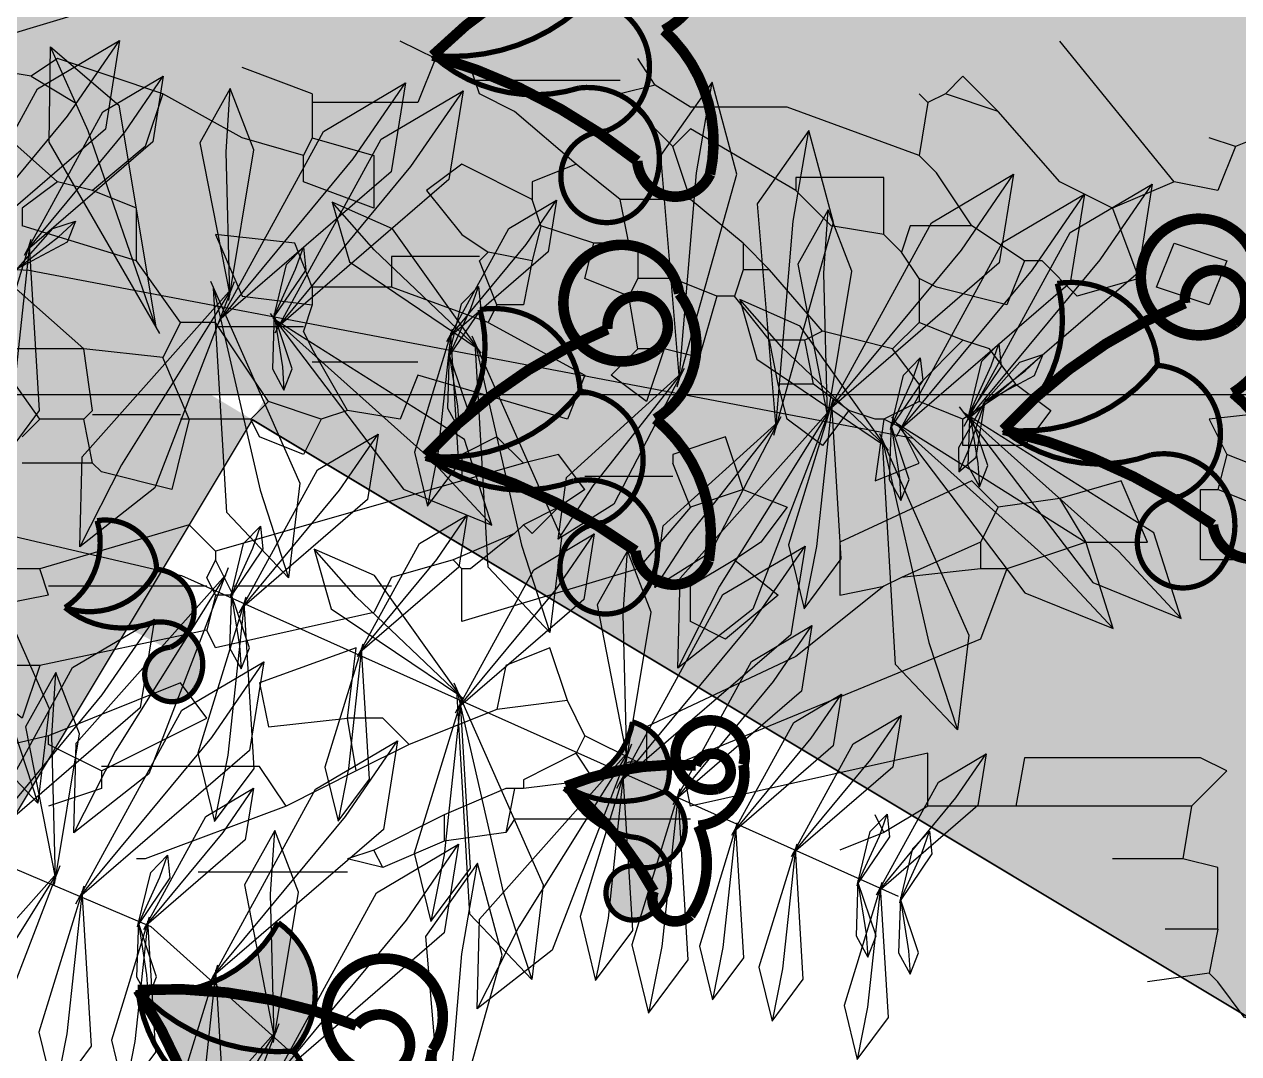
# Model space of a CAD drawing. Header units: metres. Extents: x 97 to 197, y 104 to 205.
# Drawn here: x 184.15802 to 184.19729, y 114.54639 to 114.57968 of the extents above; entities that cross this region are included whole.
import ezdxf

# ---------------------------------------------------------------- set-up
doc = ezdxf.new("R2010")
doc.units = ezdxf.units.M
doc.layers.get('0').update_dxf_attribs({"plot": 0})
for name, color, linetype in [('15-COTAS', 14, 'Continuous'), ('18-HATCH', 1, 'Continuous'), ('2-ALV_VISTA', 3, 'Continuous'), ('6-VEGETAÇÃO', 104, 'Continuous')]:
    doc.layers.add(name, color=color, linetype=linetype)

# ---------------------------------------------------------------- blocks, each defined once
blk = doc.blocks.new('arb-alz-72')
at = {"color": 94, "linetype": 'Continuous'}
for points in [[(-0.42446, 1.7529), (-0.39137, 1.73963), (-0.37157, 1.69334), (-0.30533, 1.52785)], [(-0.06706, 1.58081), (-0.10681, 1.5676), (-0.10015, 1.50804), (-0.07368, 1.52125)], [(0.36309, 1.57421), (0.34988, 1.53446), (0.32341, 1.51464), (0.3168, 1.50804)], [(-0.06047, 1.55433), (-0.07368, 1.52125)], [(-0.03398, 1.54773), (-0.04726, 1.51464)], [(0.0057, 1.54112), (0.0057, 1.50137), (-0.04726, 1.50137), (-0.04726, 1.51464)], [(-0.30533, 1.52785), (-0.31199, 1.50804)], [(-0.30533, 1.52785), (-0.27224, 1.51464), (-0.27886, 1.48156)], [(-0.21928, 1.52125), (-0.1862, 1.50804), (-0.19948, 1.46828), (-0.23256, 1.48156), (-0.21928, 1.52125)], [(-0.07368, 1.52125), (-0.04726, 1.51464)], [(0.19107, 1.49476), (0.16458, 1.52125), (0.15464, 1.50137), (0.15464, 1.36903), (0.19107, 1.36236)], [(0.28371, 1.51464), (0.23737, 1.51464), (0.23075, 1.48816)], [(0.28371, 1.51464), (0.28371, 1.47489)], [(0.28371, 1.51464), (0.3168, 1.50804)], [(0.3168, 1.50804), (0.32341, 1.46168)], [(0.19107, 1.49476), (0.23075, 1.48816)], [(0.19107, 1.49476), (0.19107, 1.36236)], [(-0.27886, 1.48156), (-0.38478, 1.39551)], [(-0.27886, 1.48156), (-0.25903, 1.4352)], [(0.23075, 1.48816), (0.23075, 1.4352)], [(-0.25903, 1.4352), (-0.20607, 1.45507), (-0.19286, 1.40872), (-0.21928, 1.38224), (-0.21928, 1.36903)], [(-0.00751, 1.41532), (-0.00751, 1.46168), (-0.05385, 1.4418), (-0.0406, 1.39551)], [(-0.25903, 1.4352), (-0.27886, 1.39551), (-0.33182, 1.34915)], [(-0.00751, 1.41532), (-0.0406, 1.39551)], [(-0.00751, 1.41532), (0.01236, 1.35576)], [(-0.0406, 1.39551), (-0.03398, 1.34915)], [(-0.12664, 1.36236), (-0.10681, 1.38884), (-0.08035, 1.36903), (-0.08035, 1.32267), (-0.10015, 1.32267)], [(-0.21928, 1.36903), (-0.24577, 1.32928)], [(-0.21928, 1.36903), (-0.1862, 1.35576), (-0.19948, 1.3028), (-0.20607, 1.28959)], [(-0.12664, 1.36236), (-0.15311, 1.34255), (-0.15973, 1.32267)], [(-0.12664, 1.36236), (-0.10015, 1.32267)], [(0.19107, 1.36236), (0.19107, 1.29619)], [(0.01236, 1.35576), (0.06528, 1.33594), (0.15792, 1.11089)], [(0.01236, 1.35576), (0.01236, 1.33594)], [(-0.33182, 1.34915), (-0.35829, 1.32267), (-0.34508, 1.30946)], [(-0.33182, 1.34915), (-0.34508, 1.30946)], [(-0.03398, 1.34915), (-0.05385, 1.32928), (-0.00751, 1.23002), (0.03219, 1.23002), (0.02557, 1.26311)], [(-0.03398, 1.34915), (-0.00751, 1.33594)], [(-0.00751, 1.33594), (0.01898, 1.27638)], [(-0.00751, 1.33594), (0.01236, 1.33594)], [(0.01236, 1.33594), (0.01898, 1.27638)], [(-0.24577, 1.32928), (-0.28552, 1.3028), (-0.29873, 1.28959)], [(-0.24577, 1.32928), (-0.24577, 1.28298), (-0.22595, 1.27638)], [(-0.15973, 1.32267), (-0.17299, 1.28959)], [(-0.15973, 1.32267), (-0.12664, 1.28959)], [(-0.10015, 1.32267), (-0.11343, 1.28959)], [(-0.34508, 1.30946), (-0.33848, 1.29619)], [(-0.29873, 1.28959), (-0.33514, 1.19033), (-0.33514, 1.1175), (-0.35169, 1.09102)], [(-0.33848, 1.29619), (-0.34508, 1.28959)], [(-0.33848, 1.29619), (-0.29873, 1.28959)], [(-0.20607, 1.28959), (-0.22595, 1.27638)], [(-0.20607, 1.28959), (-0.17299, 1.28959)], [(-0.17299, 1.28959), (-0.15311, 1.26971)], [(-0.12664, 1.28959), (-0.15311, 1.26971)], [(-0.12664, 1.28959), (-0.11343, 1.28959)], [(-0.11343, 1.28959), (-0.10015, 1.26311)], [(-0.10015, 1.26311), (-0.05385, 1.2565), (-0.06706, 1.28959), (-0.09356, 1.27638), (-0.10015, 1.26311)], [(0.19107, 1.29619), (0.15132, 1.29619), (0.19107, 1.1175)], [(0.19107, 1.29619), (0.21088, 1.26311)], [(-0.22595, 1.27638), (-0.23916, 1.26311)], [(0.01898, 1.27638), (0.02557, 1.26311)], [(-0.23916, 1.26311), (-0.28218, 1.26311), (-0.28218, 1.19694), (-0.27224, 1.19694)], [(-0.23916, 1.26311), (-0.24577, 1.22342), (-0.27224, 1.19694)], [(-0.15311, 1.26971), (-0.16639, 1.21681)], [(-0.10015, 1.26311), (-0.10015, 1.2565)], [(0.02557, 1.26311), (0.07854, 1.19694), (0.1315, 1.08441), (0.15792, 1.08441)], [(0.21088, 1.26311), (0.19767, 1.2565)], [(0.21088, 1.26311), (0.22416, 1.23002)], [(-0.10015, 1.2565), (-0.10681, 1.23663)], [(-0.10681, 1.23663), (-0.12664, 1.21015)], [(-0.10681, 1.23663), (-0.08035, 1.21681), (-0.10015, 1.19033), (-0.12664, 1.18367)], [(-0.16639, 1.21681), (-0.21269, 1.17706)], [(-0.16639, 1.21681), (-0.15973, 1.20354)], [(-0.12664, 1.21015), (-0.15973, 1.20354)], [(-0.12664, 1.21015), (-0.12664, 1.18367)], [(-0.15973, 1.20354), (-0.15973, 1.17706)], [(-0.27224, 1.19694), (-0.31861, 1.1175), (-0.30533, 1.10429)], [(-0.04726, 1.15719), (-0.03398, 1.19033), (-0.00751, 1.17046), (0.0057, 1.15058)], [(-0.12664, 1.18367), (-0.15973, 1.17706)], [(0.0057, 1.15058), (0.03219, 1.18367), (0.06528, 1.14398), (0.05207, 1.1175), (0.02557, 1.1175)], [(-0.21269, 1.17706), (-0.23256, 1.15719)], [(-0.21269, 1.17706), (-0.21269, 1.15719)], [(-0.15973, 1.17706), (-0.19286, 1.15058)], [(-0.23256, 1.15719), (-0.26565, 1.1175)], [(-0.23256, 1.15719), (-0.21269, 1.15719)], [(-0.21269, 1.15719), (-0.19286, 1.15058)], [(-0.04726, 1.15719), (-0.08694, 1.14398), (-0.07368, 1.10429), (-0.06706, 1.10429)], [(-0.04726, 1.15719), (-0.03398, 1.1175)], [(-0.19286, 1.15058), (-0.19286, 1.13737)], [(0.0057, 1.15058), (0.02557, 1.1175)], [(-0.19286, 1.13737), (-0.20607, 1.10429)], [(-0.19286, 1.13737), (-0.14652, 1.1241), (-0.15311, 1.09762)], [(-0.26565, 1.1175), (-0.30533, 1.10429)], [(-0.26565, 1.1175), (-0.26565, 1.06454)], [(-0.03398, 1.1175), (-0.06706, 1.10429)], [(-0.03398, 1.1175), (0.01236, 1.07781)], [(0.02557, 1.1175), (0.01236, 1.07781)], [(0.19107, 1.1175), (0.15792, 1.11089)], [(0.20094, 1.1175), (0.20094, 0.98516), (0.21088, 0.97849)], [(0.15792, 1.11089), (0.15792, 1.08441)], [(-0.30533, 1.10429), (-0.34508, 1.06454)], [(-0.20607, 1.10429), (-0.23256, 1.07781)], [(-0.20607, 1.10429), (-0.20607, 1.07781)], [(-0.15311, 1.09762), (-0.15311, 1.07781)], [(-0.15311, 1.09762), (-0.11343, 1.08441), (-0.13331, 1.05793), (-0.15311, 1.07781)], [(-0.05713, 1.10429), (-0.05713, 1.03806)], [(-0.35169, 1.09102), (-0.37157, 1.07781)], [(-0.35169, 1.09102), (-0.34508, 1.06454)], [(0.15792, 1.08441), (0.15792, 1.07781)], [(-0.23256, 1.0712), (-0.26565, 1.06454)], [(-0.23256, 1.07781), (-0.23256, 1.0712)], [(-0.23256, 1.07781), (-0.20607, 1.07781)], [(-0.19286, 1.0712), (-0.20607, 1.03806), (-0.23256, 1.04472)], [(-0.23256, 1.0712), (-0.23256, 1.06454)], [(-0.20607, 1.07781), (-0.19286, 1.0712)], [(-0.15311, 1.07781), (-0.19286, 1.0712)], [(0.01236, 1.07781), (0.05207, 0.94541), (0.01236, 0.94541)], [(0.15792, 1.07781), (0.13811, 1.03806)], [(0.15792, 1.07781), (0.15792, 1.0712)], [(0.15792, 1.0712), (0.1712, 1.04472)], [(-0.35501, 1.06454), (-0.35501, 0.95201)], [(-0.26565, 1.06454), (-0.29212, 1.03145)], [(-0.23256, 1.06454), (-0.23256, 1.04472)], [(-0.23256, 1.04472), (-0.24577, 1.00497)], [(0.1712, 1.04472), (0.15132, 1.03145)], [(0.1712, 1.04472), (0.17779, 0.99176)], [(-0.17299, 0.96528), (-0.13331, 1.03806), (-0.10015, 1.02485), (-0.13331, 0.91232)], [(-0.04726, 1.03806), (-0.07368, 1.01824), (-0.06706, 0.99176)], [(-0.04726, 1.03806), (-0.03398, 1.01824)], [(0.13811, 1.03806), (0.11162, 1.02485)], [(0.13811, 1.03806), (0.15132, 1.03145)], [(-0.29212, 1.03145), (-0.33182, 0.98516), (-0.34508, 0.95868), (-0.3649, 0.95201)], [(-0.29212, 1.03145), (-0.27886, 0.99837), (-0.26565, 0.99837)], [(0.11162, 1.02485), (0.07194, 1.01164), (0.08515, 0.97849), (0.11824, 0.97189)], [(0.11162, 1.02485), (0.11824, 0.97189)], [(0.15132, 1.03145), (0.1712, 0.99176), (0.17779, 0.99176)], [(-0.03398, 1.01824), (-0.02077, 0.99176)], [(-0.03398, 1.01824), (-0.0141, 0.99837), (-0.02077, 0.99176)], [(-0.26565, 0.99837), (-0.29212, 0.94541), (-0.27224, 0.91892), (-0.23916, 0.94541), (-0.22595, 0.96528)], [(-0.24577, 1.00497), (-0.26565, 0.99837)], [(-0.24577, 1.00497), (-0.21928, 0.99837)], [(-0.21928, 0.99837), (-0.22595, 0.96528)], [(-0.21928, 0.99837), (-0.1862, 0.99176), (-0.1862, 0.97189)], [(-0.06706, 0.99176), (-0.08694, 0.97189), (-0.07368, 0.94541), (-0.05385, 0.94541)], [(-0.06706, 0.99176), (-0.05385, 0.94541)], [(-0.02077, 0.99176), (-0.0141, 0.98516)], [(0.17779, 0.99176), (0.17779, 0.98516)], [(-0.0141, 0.98516), (0.0057, 0.9388)], [(-0.0141, 0.98516), (0.01236, 0.95201), (0.01236, 0.94541)], [(0.17779, 0.98516), (0.21088, 0.97849)], [(0.17779, 0.98516), (0.17779, 0.97849)], [(0.17779, 0.97849), (0.19767, 0.9322)], [(0.21088, 0.97849), (0.21754, 0.9322)], [(-0.1862, 0.97189), (-0.21928, 0.95868)], [(-0.1862, 0.97189), (-0.17299, 0.96528)], [(0.11824, 0.97189), (0.14471, 0.90571)], [(-0.22595, 0.96528), (-0.21928, 0.95868)], [(-0.17299, 0.96528), (-0.19948, 0.89244)], [(-0.3649, 0.95201), (-0.37157, 0.92559)], [(-0.22263, 0.95868), (-0.22263, 0.89244), (-0.19948, 0.89244)], [(-0.05385, 0.94541), (-0.00089, 0.7601)], [(0.01236, 0.94541), (0.0057, 0.9388)], [(0.0057, 0.9388), (0.01898, 0.89244)], [(-0.37157, 0.92559), (-0.38478, 0.89911)], [(-0.37157, 0.92559), (-0.33848, 0.91232), (-0.33848, 0.83288)], [(0.19767, 0.9322), (0.22416, 0.87923)], [(0.19767, 0.9322), (0.21754, 0.9322)], [(0.21754, 0.9322), (0.23737, 0.88584)], [(-0.14317, 0.91232), (-0.14317, 0.83288)], [(-0.13331, 0.91232), (-0.10015, 0.89911), (-0.10681, 0.85936)], [(0.14471, 0.90571), (0.12483, 0.88584), (0.12483, 0.85936)], [(0.14471, 0.90571), (0.16458, 0.86596)], [(-0.19948, 0.89244), (-0.19948, 0.83288)], [(0.01898, 0.89244), (0.04545, 0.87923), (0.07194, 0.7601), (0.05866, 0.7535)], [(0.02557, 0.89244), (0.02557, 0.77331)], [(-0.31199, 0.83288), (-0.29873, 0.87923), (-0.25903, 0.87923), (-0.27886, 0.82627), (-0.29873, 0.82627)], [(0.23737, 0.88584), (0.22416, 0.87923)], [(0.22416, 0.87923), (0.23075, 0.85936)], [(0.23737, 0.88584), (0.23075, 0.85936)], [(-0.10681, 0.85936), (-0.15311, 0.83288)], [(-0.10681, 0.85936), (-0.10015, 0.83954)], [(0.12483, 0.85936), (0.07194, 0.86596), (0.09836, 0.79319), (0.1315, 0.79979), (0.12483, 0.85936)], [(0.16458, 0.86596), (0.12483, 0.85936)], [(0.16458, 0.86596), (0.19107, 0.81306)], [(0.24069, 0.85936), (0.24069, 0.74683)], [(-0.34508, 0.83288), (-0.3649, 0.77998)], [(-0.34508, 0.83288), (-0.31199, 0.83288)], [(-0.31199, 0.83288), (-0.29873, 0.82627)], [(-0.19948, 0.83288), (-0.23256, 0.81967), (-0.23916, 0.7601), (-0.19286, 0.77998), (-0.1862, 0.83288)], [(-0.19948, 0.83288), (-0.19286, 0.83288)], [(-0.19286, 0.83288), (-0.1862, 0.83288)], [(-0.1862, 0.83288), (-0.16639, 0.82627)], [(-0.15311, 0.83288), (-0.16639, 0.82627)], [(-0.10015, 0.83954), (-0.11343, 0.79979)], [(-0.10015, 0.83954), (-0.07368, 0.82627), (-0.08694, 0.79319), (-0.10015, 0.78658)], [(-0.29873, 0.82627), (-0.31199, 0.77998), (-0.34508, 0.72041)], [(-0.16966, 0.82627), (-0.16966, 0.7601)], [(0.19107, 0.81306), (0.16126, 0.79319), (0.16126, 0.67406)], [(0.19107, 0.81306), (0.23075, 0.70714), (0.23075, 0.70054)], [(-0.11343, 0.79979), (-0.17299, 0.7601)], [(-0.11343, 0.79979), (-0.10015, 0.78658)], [(-0.10015, 0.78658), (-0.10015, 0.74023)], [(0.03219, 0.77331), (0.0057, 0.7601)], [(0.03219, 0.77331), (0.03219, 0.7601)], [(-0.17299, 0.7601), (-0.17299, 0.73362)], [(-0.00089, 0.7601), (-0.02077, 0.74023), (0.01236, 0.6277)], [(-0.00089, 0.7601), (0.0057, 0.7601)], [(0.0057, 0.7601), (0.01898, 0.7535)], [(0.03219, 0.7601), (0.01898, 0.7535)], [(0.03219, 0.7601), (0.05866, 0.7535)], [(0.02557, 0.7535), (0.02557, 0.63437)], [(0.05866, 0.7535), (0.08515, 0.6277)], [(0.16458, 0.67406), (0.12483, 0.7535), (0.09836, 0.73362), (0.13811, 0.63437)], [(-0.17299, 0.73362), (-0.21928, 0.70054)], [(-0.17299, 0.73362), (-0.14652, 0.72041)], [(-0.10015, 0.74023), (-0.14652, 0.72041)], [(-0.10349, 0.73362), (-0.10349, 0.66745)], [(-0.10015, 0.74023), (-0.10015, 0.73362)], [(-0.10015, 0.74023), (-0.04726, 0.72702), (-0.06047, 0.67406), (-0.06706, 0.66745)], [(-0.34508, 0.72041), (-0.37157, 0.64097), (-0.35829, 0.6211)], [(-0.34508, 0.72041), (-0.30533, 0.70714), (-0.27224, 0.66745)], [(-0.14652, 0.72041), (-0.15311, 0.66079)], [(-0.21928, 0.70054), (-0.25903, 0.70054), (-0.27224, 0.66745)], [(-0.21928, 0.70054), (-0.24577, 0.61449)], [(-0.27224, 0.66745), (-0.27886, 0.64097)], [(-0.10681, 0.66745), (-0.15311, 0.66079)], [(-0.10681, 0.66745), (-0.10015, 0.66079)], [(-0.06706, 0.66745), (-0.10015, 0.66079)], [(-0.06706, 0.66745), (-0.06706, 0.61449)], [(0.16458, 0.67406), (0.14471, 0.63437), (0.13811, 0.63437)], [(0.16458, 0.67406), (0.1712, 0.67406)], [(0.1712, 0.67406), (0.17779, 0.67406)], [(0.17779, 0.67406), (0.19107, 0.63437)], [(-0.15311, 0.66079), (-0.20607, 0.60122)], [(-0.15311, 0.66079), (-0.15311, 0.65418)], [(-0.10015, 0.66079), (-0.10015, 0.6277)], [(-0.35829, 0.6211), (-0.33848, 0.65418)], [(-0.15311, 0.65418), (-0.15311, 0.60122)], [(-0.27886, 0.64097), (-0.33182, 0.58141)], [(-0.27886, 0.64097), (-0.25903, 0.61449), (-0.24577, 0.61449)], [(0.03219, 0.63437), (0.01236, 0.6277)], [(0.03219, 0.63437), (0.03878, 0.60122)], [(0.13811, 0.63437), (0.16458, 0.52184)], [(-0.10015, 0.6277), (-0.14652, 0.59462)], [(-0.10015, 0.6277), (-0.08694, 0.61449)], [(0.01236, 0.6277), (0.01236, 0.58801), (0.03878, 0.60122)], [(0.08515, 0.6277), (0.12483, 0.61449), (0.10503, 0.58801), (0.08515, 0.60122)], [(0.08515, 0.6277), (0.08515, 0.60122)], [(-0.35829, 0.6211), (-0.3649, 0.58141)]]:
    blk.add_lwpolyline(points, dxfattribs=at)
blk = doc.blocks.new('*U271')
at = {"color": 2, "xscale": 0.04295693752754914, "yscale": 0.04295693752754914, "zscale": 0.04295693752754914, "rotation": 270}
blk.add_blockref('arb-alz-72', (-0.120933, 0.001099), dxfattribs=at)
blk = doc.blocks.new('*U272')
at = {"layer": '6-VEGETAÇÃO', "color": 0, "linetype": 'ByBlock', "lineweight": -2, "transparency": 16777216}
blk.add_blockref('*U271', (1, 0), dxfattribs=at)
blk = doc.blocks.new('RUELIA ELEV')
h = blk.add_hatch(color=161)
h.paths.add_polyline_path([(0.01208, 2.33496, 0.133271), (-0.02091, 2.32451, 0.062871), (0.03373, 2.24506, -0.098502), (0.06124, 2.21718, -0.046302), (0.08736, 2.29574, 0.076565), (0.08043, 2.33024, -0.222628), (0.09269, 2.37492, 0.562713)])
h.paths.add_polyline_path([(0.11327, 2.34592, -0.048544), (0.11225, 2.35262, 0.143835), (0.09269, 2.37492, 0.222628), (0.08043, 2.33024, -0.076565), (0.08736, 2.29574, -0.031551)])
h.paths.add_polyline_path([(0.13388, 2.37726, 0.221385), (0.15486, 2.39006, 0.323693), (0.09269, 2.37492, -0.143835), (0.11225, 2.35262, 0.048544), (0.11327, 2.34592, -0.020944)])
h.paths.add_polyline_path([(0.16529, 2.38442, 0.054431), (0.15486, 2.39006, -0.221385), (0.13388, 2.37726, 0.020944), (0.11327, 2.34592, 1.491887)])
h.paths.add_polyline_path([(-0.05039, 2.2584, -0.222674), (0.03373, 2.24506, -0.062871), (-0.02091, 2.32451, 0.298301)])
h = blk.add_hatch(color=161)
h.paths.add_polyline_path([(-0.48617, 1.56255, 0.298301), (-0.4734, 1.52145, -0.222674), (-0.43058, 1.54849, -0.062871)])
h.paths.add_polyline_path([(-0.47553, 1.58016, 0.133271), (-0.48617, 1.56255, 0.062871), (-0.43058, 1.54849, -0.098502), (-0.40736, 1.54683, -0.009302), (-0.41188, 1.55564, 0.332787)])
h.paths.add_polyline_path([(-0.45519, 1.62964, 0.562713), (-0.47553, 1.58016, -0.332787), (-0.41188, 1.55564, -0.036984), (-0.42651, 1.59217, 0.076565), (-0.44314, 1.60487, -0.222628)])
h.paths.add_polyline_path([(-0.4377, 1.62735, 0.143835), (-0.45519, 1.62964, 0.222628), (-0.44314, 1.60487, -0.076565), (-0.42651, 1.59217, -0.031551), (-0.43462, 1.62476, -0.048544)])
h.paths.add_polyline_path([(-0.42648, 1.66236, 0.054431), (-0.43335, 1.66079, -0.221385), (-0.43771, 1.64684, 0.020944), (-0.43462, 1.62476, 1.491887)])
h.paths.add_polyline_path([(-0.30124, 1.89262, 0.298301), (-0.33399, 1.82807, -0.222674), (-0.25064, 1.81053, -0.062871)])
h.paths.add_polyline_path([(-0.26777, 1.9014, -0.227428), (-0.22456, 1.78132, -0.046302), (-0.19454, 1.85847, 0.076565), (-0.19974, 1.89328, -0.222628), (-0.18526, 1.93728, 0.562713)])
h.paths.add_polyline_path([(-0.18526, 1.93728, 0.222628), (-0.19974, 1.89328, -0.076565), (-0.19454, 1.85847, -0.031551), (-0.16616, 1.90729, -0.048544), (-0.16684, 1.91403, 0.143835)])
h.paths.add_polyline_path([(-0.10557, 1.93723, 0.064171), (-0.11228, 1.94314, 0.054431), (-0.12241, 1.9493, -0.221385), (-0.14401, 1.93756, 0.020944), (-0.16616, 1.90729, 0.442489), (-0.12175, 1.88066), (-0.10153, 1.93158, 0.049782)])
h.paths.add_polyline_path([(-0.62145, 1.97277, 0.298301), (-0.62778, 1.9302, -0.222674), (-0.57747, 1.93599, -0.062871)])
h.paths.add_polyline_path([(-0.60423, 1.98402, 0.133271), (-0.62145, 1.97277, 0.062871), (-0.57747, 1.93599, -0.098502), (-0.55726, 1.92442, 0.249247)])
h.paths.add_polyline_path([(-0.56444, 2.01978, 0.562713), (-0.60423, 1.98402, -0.249247), (-0.55726, 1.92442, -0.046302), (-0.55485, 1.97358, 0.076565), (-0.56432, 1.99224, -0.222628)])
h.paths.add_polyline_path([(-0.56444, 2.01978, 0.222628), (-0.56432, 1.99224, -0.076565), (-0.55485, 1.97358, -0.031551), (-0.54802, 2.00646, -0.048544), (-0.54967, 2.01013, 0.143835)])
h.paths.add_polyline_path([(-0.52437, 2.03681, 0.054431), (-0.53125, 2.03838, -0.221385), (-0.54122, 2.0277, 0.020944), (-0.54802, 2.00646, 1.491887)])
h.paths.add_polyline_path([(-0.26777, 1.9014, 0.133271), (-0.30124, 1.89262, 0.062871), (-0.25064, 1.81053, -0.098502), (-0.22456, 1.78132, 0.227428)])
h.paths.add_polyline_path([(-0.10153, 1.93158), (-0.12175, 1.88066, 0.482899)])
h = blk.add_hatch(color=165)
h.paths.add_polyline_path([(-0.43335, 1.66079, 0.323693), (-0.45519, 1.62964, -0.143835), (-0.4377, 1.62735, 0.048544), (-0.43462, 1.62476, -0.020944), (-0.43771, 1.64684, 0.221385)])
h.paths.add_polyline_path([(-0.56444, 2.01978, -0.143835), (-0.54967, 2.01013, 0.048544), (-0.54802, 2.00646, -0.020944), (-0.54122, 2.0277, 0.221385), (-0.53125, 2.03838, 0.323693)])
h.paths.add_polyline_path([(-0.18526, 1.93728, -0.143835), (-0.16684, 1.91403, 0.048544), (-0.16616, 1.90729, -0.020944), (-0.14401, 1.93756, 0.221385), (-0.12241, 1.9493, 0.323693)])
h = blk.add_hatch(color=161)
h.paths.add_polyline_path([(0.14831, 1.56424, 0.298301), (0.13078, 1.52493, -0.222674), (0.1808, 1.51699, -0.062871)])
h.paths.add_polyline_path([(0.16792, 1.57045, 0.133271), (0.14831, 1.56424, 0.062871), (0.1808, 1.51699, -0.098502), (0.19715, 1.50042, -0.009302), (0.19958, 1.51003, 0.332787)])
h.paths.add_polyline_path([(0.21585, 1.59421, 0.562713), (0.16792, 1.57045, -0.332787), (0.19958, 1.51003, -0.036984), (0.21268, 1.54713, 0.076565), (0.20857, 1.56765, -0.222628)])
h.paths.add_polyline_path([(0.22749, 1.58095, 0.143835), (0.21585, 1.59421, 0.222628), (0.20857, 1.56765, -0.076565), (0.21268, 1.54713, -0.031551), (0.22809, 1.57697, -0.048544)])
h.paths.add_polyline_path([(0.25902, 1.59986, 0.054431), (0.25282, 1.60321, -0.221385), (0.24034, 1.5956, 0.020944), (0.22809, 1.57697, 1.491887)])
h.paths.add_polyline_path([(0.50506, 1.69024, 0.298301), (0.43786, 1.66334, -0.222674), (0.48891, 1.59517, -0.062871)])
h.paths.add_polyline_path([(0.536, 1.67475, -0.227428), (0.48923, 1.55601, -0.046302), (0.56269, 1.59417, 0.076565), (0.58176, 1.62375, -0.222628), (0.62167, 1.64727, 0.562713)])
h.paths.add_polyline_path([(0.62167, 1.64727, 0.222628), (0.58176, 1.62375, -0.076565), (0.56269, 1.59417, -0.031551), (0.61624, 1.61213, -0.048544), (0.62018, 1.61764, 0.143835)])
h.paths.add_polyline_path([(0.68152, 1.59465, 0.064171), (0.68038, 1.60352, 0.054431), (0.67683, 1.61483, -0.221385), (0.65286, 1.62026, 0.020944), (0.61624, 1.61213, 0.442489), (0.63203, 1.56282), (0.68083, 1.58773, 0.049782)])
h.paths.add_polyline_path([(0.31733, 1.96175, 0.298301), (0.28449, 1.93394, -0.222674), (0.32611, 1.90509, -0.062871)])
h.paths.add_polyline_path([(0.3377, 1.95884, 0.133271), (0.31733, 1.96175, 0.062871), (0.32611, 1.90509, -0.098502), (0.33366, 1.88306, 0.249247)])
h.paths.add_polyline_path([(0.39119, 1.95945, 0.562713), (0.3377, 1.95884, -0.249247), (0.33366, 1.88306, -0.046302), (0.36791, 1.91841, 0.076565), (0.3731, 1.93868, -0.222628)])
h.paths.add_polyline_path([(0.39119, 1.95945, 0.222628), (0.3731, 1.93868, -0.076565), (0.36791, 1.91841, -0.031551), (0.39474, 1.93861, -0.048544), (0.39592, 1.94246, 0.143835)])
h.paths.add_polyline_path([(0.43253, 1.94582, 0.054431), (0.4284, 1.95153, -0.221385), (0.41386, 1.95008, 0.020944), (0.39474, 1.93861, 1.491887)])
h.paths.add_polyline_path([(0.536, 1.67475, 0.133271), (0.50506, 1.69024, 0.062871), (0.48891, 1.59517, -0.098502), (0.48923, 1.55601, 0.227428)])
h.paths.add_polyline_path([(0.68083, 1.58773), (0.63203, 1.56282, 0.482899)])
h = blk.add_hatch(color=165)
h.paths.add_polyline_path([(0.25282, 1.60321, 0.323693), (0.21585, 1.59421, -0.143835), (0.22749, 1.58095, 0.048544), (0.22809, 1.57697, -0.020944), (0.24034, 1.5956, 0.221385)])
h.paths.add_polyline_path([(0.39119, 1.95945, -0.143835), (0.39592, 1.94246, 0.048544), (0.39474, 1.93861, -0.020944), (0.41386, 1.95008, 0.221385), (0.4284, 1.95153, 0.323693)])
h.paths.add_polyline_path([(0.62167, 1.64727, -0.143835), (0.62018, 1.61764, 0.048544), (0.61624, 1.61213, -0.020944), (0.65286, 1.62026, 0.221385), (0.67683, 1.61483, 0.323693)])
h = blk.add_hatch(color=161)
h.paths.add_polyline_path([(0.032, 1.89389, 0.133271), (-0.00099, 1.88345, 0.062871), (0.05365, 1.80399, -0.098502), (0.08116, 1.77612, -0.046302), (0.10729, 1.85467, 0.076565), (0.10036, 1.88918, -0.222628), (0.11262, 1.93385, 0.562713)])
h.paths.add_polyline_path([(0.1332, 1.90485, -0.048544), (0.13218, 1.91155, 0.143835), (0.11262, 1.93385, 0.222628), (0.10036, 1.88918, -0.076565), (0.10729, 1.85467, -0.031551)])
h.paths.add_polyline_path([(0.1538, 1.9362, 0.221385), (0.17479, 1.94899, 0.323693), (0.11262, 1.93385, -0.143835), (0.13218, 1.91155, 0.048544), (0.1332, 1.90485, -0.020944)])
h.paths.add_polyline_path([(0.18521, 1.94335, 0.054431), (0.17479, 1.94899, -0.221385), (0.1538, 1.9362, 0.020944), (0.1332, 1.90485, 1.491887)])
h.paths.add_polyline_path([(-0.03046, 1.81734, -0.222674), (0.05365, 1.80399, -0.062871), (-0.00099, 1.88345, 0.298301)])
at = {"color": 173, "const_width": 0.00809}
for points in [[(0.06124, 2.21718, -0.099073), (0.13388, 2.37726, 0.782116), (0.14128, 2.43329, 0.26941), (0.03323, 2.3925, -0.191901), (0.03323, 2.3925, 0.43887), (-0.0626, 2.41066, 3.632082), (-0.02014, 2.39403, 1.641178), (-0.03539, 2.35593, 0.111161)], [(0.33366, 1.88306, -0.099073), (0.41386, 1.95008, 0.782116), (0.43228, 1.97819, 0.26941), (0.36387, 1.98421, -0.191901), (0.36387, 1.98421, 0.43887), (0.31722, 2.01865, 3.632082), (0.33568, 1.99879, 1.641178), (0.31768, 1.98232, 0.111161)], [(-0.22456, 1.78132, -0.099073), (-0.14401, 1.93756, 0.782116), (-0.13381, 1.99315, 0.26941), (-0.24377, 1.95781, -0.191901), (-0.24377, 1.95781, 0.43887), (-0.33857, 1.98074, 3.632082), (-0.29699, 1.96201, 1.641178), (-0.31413, 1.92472, 0.111161)], [(0.08116, 1.77612, -0.099073), (0.1538, 1.9362, 0.782116), (0.16121, 1.99223, 0.26941), (0.05316, 1.95143, -0.191901), (0.05316, 1.95143, 0.43887), (-0.04268, 1.96959, 3.632082), (-0.00021, 1.95296, 1.641178), (-0.01546, 1.91486, 0.111161)], [(0.48923, 1.55601, -0.099073), (0.65286, 1.62026, 0.782116), (0.6972, 1.6553, 0.26941), (0.59126, 1.7013, -0.191901), (0.59126, 1.7013, 0.43887), (0.53515, 1.78108, 3.632082), (0.55403, 1.73957, 1.641178), (0.51655, 1.72287, 0.111161)]]:
    blk.add_lwpolyline(points, format="xyb", close=True, dxfattribs=at)
at = {"color": 193, "const_width": 0.00404}
for points in [[(0.06124, 2.21718, 0.265527), (0.08043, 2.33024, -0.664471), (0.16529, 2.38442, -1.660702), (0.11225, 2.35262, 0.76877), (0.01208, 2.33496, 0.44944), (-0.05039, 2.2584, -0.328379)], [(0.33366, 1.88306, 0.265527), (0.3731, 1.93868, -0.664471), (0.43253, 1.94582, -1.660702), (0.39592, 1.94246, 0.76877), (0.3377, 1.95884, 0.44944), (0.28449, 1.93394, -0.328379)], [(-0.22456, 1.78132, 0.265527), (-0.19974, 1.89328, -0.664471), (-0.11228, 1.94314, -1.660702), (-0.16684, 1.91403, 0.76877), (-0.26777, 1.9014, 0.44944), (-0.33399, 1.82807, -0.328379)], [(0.08116, 1.77612, 0.265527), (0.10036, 1.88918, -0.664471), (0.18521, 1.94335, -1.660702), (0.13218, 1.91155, 0.76877), (0.032, 1.89389, 0.44944), (-0.03046, 1.81734, -0.328379)], [(0.48923, 1.55601, 0.265527), (0.58176, 1.62375, -0.664471), (0.68038, 1.60352, -1.660702), (0.62018, 1.61764, 0.76877), (0.536, 1.67475, 0.44944), (0.43786, 1.66334, -0.328379)], [(0.19715, 1.50042, 0.265527), (0.20857, 1.56765, -0.664471), (0.25902, 1.59986, -1.660702), (0.22749, 1.58095, 0.76877), (0.16792, 1.57045, 0.44944), (0.13078, 1.52493, -0.328379)]]:
    blk.add_lwpolyline(points, format="xyb", close=True, dxfattribs=at)
at = {"color": 76}
for points in [[(0.04379, 2.18355), (0.17813, 2.28557), (0.20546, 2.35302), (0.14006, 2.33223), (0.04845, 2.18709), (0.15412, 2.30511), (0.20546, 2.35302)], [(0.05863, 2.18737), (-0.08935, 2.26835), (-0.12638, 2.331), (-0.05861, 2.32013), (0.0535, 2.19018)], [(0.0535, 2.19018), (-0.0685, 2.29123), (-0.12638, 2.331)], [(0.05152, 2.13171), (0.18586, 2.23373), (0.21319, 2.30118), (0.14779, 2.28038), (0.05618, 2.13524), (0.16185, 2.25327), (0.21319, 2.30118)], [(0.06636, 2.13553), (-0.08162, 2.2165), (-0.11865, 2.27915), (-0.05088, 2.26829), (0.06124, 2.13833)], [(0.06124, 2.13833), (-0.06077, 2.23938), (-0.11865, 2.27915)], [(0.04162, 2.20149), (0.00961, 2.22972), (0.00396, 2.24724), (0.02008, 2.24079), (0.04051, 2.20247)], [(0.04051, 2.20247), (0.01603, 2.2342), (0.00396, 2.24724)], [(0.05118, 2.08128), (-0.0968, 2.16226), (-0.13383, 2.22491), (-0.06606, 2.21404), (0.04605, 2.08409)], [(0.04605, 2.08409), (-0.07595, 2.18514), (-0.13383, 2.22491)], [(0.05046, 2.19091), (0.00897, 2.20089), (-0.00422, 2.21374), (0.01305, 2.21557), (0.04903, 2.19126)], [(0.04903, 2.19126), (0.01255, 2.20786), (-0.00422, 2.21374)], [(0.03801, 2.20408), (0.07505, 2.18288), (0.09346, 2.18318), (0.08215, 2.19635), (0.03929, 2.20334), (0.07722, 2.1904), (0.09346, 2.18318)], [(0.04606, 2.19151), (0.08872, 2.19009), (0.10485, 2.19896), (0.08869, 2.20532), (0.04754, 2.19146), (0.08712, 2.19776), (0.10485, 2.19896)], [(0.41664, 2.12038), (0.33039, 2.16758), (0.30881, 2.2041), (0.34831, 2.19776), (0.41365, 2.12202)], [(0.41365, 2.12202), (0.34254, 2.18092), (0.30881, 2.2041)], [(0.06408, 2.12247), (0.21832, 2.19076), (0.29058, 2.18208), (0.24076, 2.13487), (0.06942, 2.12484)], [(0.06942, 2.12484), (0.22382, 2.1603), (0.29058, 2.18208)], [(0.42269, 2.13802), (0.3812, 2.148), (0.36801, 2.16085), (0.38528, 2.16268), (0.42125, 2.13836)], [(0.06104, 2.13092), (0.01955, 2.1409), (0.00636, 2.15375), (0.02363, 2.15558), (0.0596, 2.13127)], [(0.0596, 2.13127), (0.02312, 2.14787), (0.00636, 2.15375)], [(0.42125, 2.13836), (0.38477, 2.15496), (0.36801, 2.16085)], [(0.41829, 2.13861), (0.46094, 2.13719), (0.47707, 2.14607), (0.46092, 2.15243), (0.41977, 2.13856), (0.45935, 2.14486), (0.47707, 2.14607)], [(-0.00216, -0.00669), (-0.10709, 0.65736), (-0.06046, 1.47287), (0.06779, 2.14857), (0.06779, 2.14857)], [(0.05664, 2.13152), (0.09929, 2.1301), (0.11542, 2.13897), (0.09927, 2.14533), (0.05812, 2.13147), (0.0977, 2.13776), (0.11542, 2.13897)], [(-0.00216, 0.00496), (0.04447, 1.04181), (0.17272, 1.58937), (0.41756, 2.13692)], [(0.38737, 2.05538), (0.30112, 2.10258), (0.27954, 2.1391), (0.31904, 2.13276), (0.38438, 2.05702)], [(0.38438, 2.05702), (0.31327, 2.11592), (0.27954, 2.1391)], [(0.07711, 2.12958), (-0.01785, 2.06186), (-0.03813, 2.01581), (0.0075, 2.02882), (0.07382, 2.12724), (-0.00166, 2.04786), (-0.03813, 2.01581)], [(0.40969, 2.10553), (0.3682, 2.11552), (0.35501, 2.12836), (0.37227, 2.13019), (0.40825, 2.10588)], [(0.40825, 2.10588), (0.37177, 2.12248), (0.35501, 2.12836)], [(0.40722, 2.12436), (0.5012, 2.0955), (0.54242, 2.10552), (0.51032, 2.12939), (0.41047, 2.12336), (0.50228, 2.11351), (0.54242, 2.10552)], [(0.40529, 2.10613), (0.44794, 2.10471), (0.46407, 2.11358), (0.44791, 2.11994), (0.40676, 2.10608), (0.44635, 2.11238), (0.46407, 2.11358)], [(-0.00289, 0.00494), (-0.11412, 1.03686), (-0.27628, 1.57535), (-0.5548, 2.10656)], [(0.05531, 2.08228), (-0.05973, 2.10149), (-0.10663, 2.08326), (-0.06515, 2.06021), (0.05133, 2.08295), (-0.05817, 2.08015), (-0.10663, 2.08326)], [(0.06549, 2.04191), (-0.0969, 2.08757), (-0.16719, 2.0687), (-0.11116, 2.02906), (0.05986, 2.04349)], [(0.03761, 2.08731), (0.14911, 2.05307), (0.198, 2.06495), (0.15993, 2.09328), (0.04147, 2.08612), (0.15038, 2.07444), (0.198, 2.06495)], [(0.37111, 2.00988), (0.28486, 2.05708), (0.26328, 2.0936), (0.30277, 2.08726), (0.36812, 2.01152)], [(0.36812, 2.01152), (0.29701, 2.07042), (0.26328, 2.0936)], [(0.04107, 2.08646), (0.19844, 2.02574), (0.24342, 1.96853), (0.17481, 1.97035), (0.04652, 2.08436)], [(0.04652, 2.08436), (0.1808, 2.0003), (0.24342, 1.96853)], [(0.34752, 1.96492), (0.23824, 2.02471), (0.21089, 2.07098), (0.26094, 2.06296), (0.34373, 1.96699)], [(0.34373, 1.96699), (0.25363, 2.04161), (0.21089, 2.07098)], [(0.05986, 2.04349), (-0.09801, 2.05663), (-0.16719, 2.0687)], [(0.33517, 1.92206), (0.18719, 2.00303), (0.15016, 2.06568), (0.21793, 2.05482), (0.33005, 1.92486)], [(0.33005, 1.92486), (0.20804, 2.02591), (0.15016, 2.06568)], [(0.37795, 2.05936), (0.47193, 2.0305), (0.51315, 2.04052), (0.48105, 2.06439), (0.3812, 2.05836), (0.47301, 2.04851), (0.51315, 2.04052)], [(0.05158, 2.0471), (0.1552, 1.99357), (0.18183, 1.95087), (0.13481, 1.95726), (0.05517, 2.04524), (0.14117, 1.97741), (0.18183, 1.95087)], [(0.02854, 1.96806), (-0.13385, 2.01371), (-0.20414, 1.99485), (-0.14811, 1.95521), (0.02291, 1.96964)], [(-0.01722, -0.00799), (0.07945, 0.71561), (0.44088, 1.56607), (0.84894, 2.02042)], [(0.36168, 2.01386), (0.45567, 1.985), (0.49688, 1.99502), (0.46479, 2.01889), (0.36494, 2.01286), (0.45674, 2.00301), (0.49688, 1.99502)], [(0.02291, 1.96964), (-0.13496, 1.98278), (-0.20414, 1.99485)], [(0.33557, 1.96996), (0.45466, 1.93339), (0.50688, 1.94608), (0.46622, 1.97633), (0.3397, 1.96869), (0.45602, 1.95621), (0.50688, 1.94608)], [(0.01463, 1.97325), (0.11825, 1.91971), (0.14488, 1.87702), (0.09786, 1.88341), (0.01822, 1.97139), (0.10422, 1.90355), (0.14488, 1.87702)], [(0.31563, 1.929), (0.20059, 1.94821), (0.15369, 1.92997), (0.19517, 1.90692), (0.31164, 1.92966), (0.20214, 1.92686), (0.15369, 1.92997)], [(0.30138, 1.93318), (0.45876, 1.87245), (0.50374, 1.81524), (0.43513, 1.81706), (0.30683, 1.93107)], [(0.30683, 1.93107), (0.44111, 1.84702), (0.50374, 1.81524)], [(0.3216, 1.92808), (0.4331, 1.89384), (0.48199, 1.90573), (0.44392, 1.93405), (0.32546, 1.9269), (0.43437, 1.91521), (0.48199, 1.90573)], [(0.27757, 1.79865), (0.16829, 1.85845), (0.14095, 1.90472), (0.19099, 1.89669), (0.27379, 1.80072)], [(0.27379, 1.80072), (0.18369, 1.87535), (0.14095, 1.90472)], [(-0.00618, 1.79214), (-0.09243, 1.83933), (-0.11401, 1.87585), (-0.07451, 1.86951), (-0.00917, 1.79377)], [(-0.00917, 1.79377), (-0.08028, 1.85267), (-0.11401, 1.87585)], [(-0.0103, 1.81126), (0.14394, 1.87954), (0.2162, 1.87087), (0.16638, 1.82366), (-0.00496, 1.81362)], [(-0.00496, 1.81362), (0.14944, 1.84908), (0.2162, 1.87087)], [(0.25466, 1.79732), (0.40891, 1.86561), (0.48117, 1.85693), (0.43135, 1.80973), (0.26001, 1.79969)], [(0.26001, 1.79969), (0.41441, 1.83515), (0.48117, 1.85693)], [(0.62507, 1.78871), (0.46268, 1.83436), (0.39239, 1.8155), (0.44842, 1.77586), (0.61944, 1.79029)], [(0.00273, 1.81837), (-0.09223, 1.75064), (-0.11251, 1.70459), (-0.06688, 1.71761), (-0.00056, 1.81602), (-0.07604, 1.73664), (-0.11251, 1.70459)], [(-0.0275, 1.657), (0.10684, 1.75902), (0.13417, 1.82647), (0.06876, 1.80567), (-0.02285, 1.66053), (0.08283, 1.77855), (0.13417, 1.82647)], [(0.00665, 1.79338), (-0.03484, 1.80336), (-0.04803, 1.81621), (-0.03076, 1.81804), (0.00522, 1.79372)], [(0.00522, 1.79372), (-0.03126, 1.81033), (-0.04803, 1.81621)], [(0.26563, 1.80369), (0.38471, 1.76712), (0.43693, 1.77981), (0.39627, 1.81007), (0.26975, 1.80242), (0.38607, 1.78994), (0.43693, 1.77981)], [(0.61944, 1.79029), (0.46157, 1.80343), (0.39239, 1.8155)], [(-0.01266, 1.66082), (-0.16064, 1.74179), (-0.19767, 1.80444), (-0.12991, 1.79358), (-0.01779, 1.66362)], [(-0.01779, 1.66362), (-0.13979, 1.76467), (-0.19767, 1.80444)], [(-0.01561, 1.79611), (0.07838, 1.76725), (0.1196, 1.77727), (0.0875, 1.80115), (-0.01235, 1.79511), (0.07946, 1.78526), (0.1196, 1.77727)], [(0.00225, 1.79398), (0.04491, 1.79255), (0.06104, 1.80143), (0.04488, 1.80779), (0.00373, 1.79393), (0.04331, 1.80022), (0.06104, 1.80143)], [(0.2345, 1.72389), (0.14826, 1.77108), (0.12667, 1.8076), (0.16617, 1.80127), (0.23152, 1.72552)], [(0.23152, 1.72552), (0.16041, 1.78442), (0.12667, 1.8076)], [(0.2677, 1.80444), (0.17274, 1.73671), (0.15245, 1.69066), (0.19809, 1.70368), (0.26441, 1.80209), (0.18893, 1.72271), (0.15245, 1.69066)], [(0.56295, 1.65729), (0.41497, 1.73827), (0.37794, 1.80092), (0.44571, 1.79005), (0.55783, 1.6601)], [(0.55783, 1.6601), (0.43582, 1.76115), (0.37794, 1.80092)], [(-0.01855, 1.61679), (-0.16653, 1.69776), (-0.20356, 1.76041), (-0.13579, 1.74955), (-0.02367, 1.61959)], [(-0.02367, 1.61959), (-0.14568, 1.72064), (-0.20356, 1.76041)], [(0.48392, 1.61084), (0.33595, 1.69182), (0.29892, 1.75447), (0.36668, 1.7436), (0.4788, 1.61365)], [(0.4788, 1.61365), (0.35679, 1.7147), (0.29892, 1.75447)], [(0.20128, 1.63347), (0.092, 1.69327), (0.06465, 1.73953), (0.11469, 1.73151), (0.19749, 1.63554)], [(0.19749, 1.63554), (0.10739, 1.71016), (0.06465, 1.73953)], [(0.22508, 1.72786), (0.31906, 1.699), (0.36028, 1.70902), (0.32819, 1.7329), (0.22833, 1.72686), (0.32014, 1.71701), (0.36028, 1.70902)], [(-0.0234, 1.65962), (-0.06489, 1.66961), (-0.07808, 1.68245), (-0.06081, 1.68428), (-0.02483, 1.65997)], [(-0.02483, 1.65997), (-0.06131, 1.67657), (-0.07808, 1.68245)], [(-0.05214, 1.61152), (0.10211, 1.67981), (0.17436, 1.67113), (0.12454, 1.62393), (-0.0468, 1.61389)], [(-0.0468, 1.61389), (0.1076, 1.64935), (0.17436, 1.67113)], [(-0.0278, 1.66022), (0.01486, 1.6588), (0.03099, 1.66767), (0.01483, 1.67403), (-0.02632, 1.66017), (0.01326, 1.66647), (0.03099, 1.66767)], [(0.52946, 1.65959), (0.41442, 1.6788), (0.36752, 1.66056), (0.409, 1.63751), (0.52548, 1.66025), (0.41598, 1.65745), (0.36752, 1.66056)], [(0.51521, 1.66377), (0.67259, 1.60304), (0.71757, 1.54583), (0.64896, 1.54765), (0.52067, 1.66166)], [(0.52067, 1.66166), (0.65495, 1.57761), (0.71757, 1.54583)], [(0.18968, 1.62687), (0.14819, 1.63685), (0.135, 1.6497), (0.15227, 1.65153), (0.18825, 1.62721)], [(0.42349, 1.50865), (0.27551, 1.58963), (0.23849, 1.65228), (0.30625, 1.64141), (0.41837, 1.51146)], [(0.41837, 1.51146), (0.29636, 1.61251), (0.23849, 1.65228)], [(-0.03738, 1.62554), (-0.15242, 1.64475), (-0.19932, 1.62651), (-0.15784, 1.60346), (-0.04137, 1.6262), (-0.15087, 1.6234), (-0.19932, 1.62651)], [(0.18825, 1.62721), (0.15177, 1.64382), (0.135, 1.6497)], [(0.18933, 1.63851), (0.30842, 1.60194), (0.36064, 1.61463), (0.31997, 1.64488), (0.19346, 1.63724), (0.30978, 1.62476), (0.36064, 1.61463)], [(0.44297, 1.56068), (0.35672, 1.60788), (0.33514, 1.64439), (0.37463, 1.63806), (0.43998, 1.56232)], [(0.43998, 1.56232), (0.36887, 1.62121), (0.33514, 1.64439)], [(0.18528, 1.62746), (0.22793, 1.62604), (0.24407, 1.63492), (0.22791, 1.64128), (0.18676, 1.62742), (0.22634, 1.63371), (0.24407, 1.63492)], [(-0.05163, 1.62972), (0.10575, 1.569), (0.15073, 1.51178), (0.08212, 1.5136), (-0.04618, 1.62761)], [(-0.04618, 1.62761), (0.0881, 1.54356), (0.15073, 1.51178)], [(0.16685, 1.62507), (0.32423, 1.56435), (0.36921, 1.50714), (0.3006, 1.50896), (0.1723, 1.62297)], [(0.1723, 1.62297), (0.30658, 1.53892), (0.36921, 1.50714)], [(0.47035, 1.61687), (0.58185, 1.58263), (0.63075, 1.59451), (0.59267, 1.62284), (0.47422, 1.61568), (0.58313, 1.60399), (0.63075, 1.59451)], [(0.44101, 1.55589), (0.39951, 1.56588), (0.38633, 1.57872), (0.40359, 1.58056), (0.43957, 1.55624)], [(0.43957, 1.55624), (0.40309, 1.57284), (0.38633, 1.57872)], [(-0.01227, 1.57272), (-0.15835, 1.48837), (-0.23112, 1.48929), (-0.18662, 1.54155), (-0.01733, 1.5698)], [(-0.01733, 1.5698), (-0.16706, 1.51808), (-0.23112, 1.48929)], [(-0.07211, 1.46937), (-0.18139, 1.52916), (-0.20874, 1.57543), (-0.15869, 1.56741), (-0.0759, 1.47144)], [(-0.0759, 1.47144), (-0.166, 1.54606), (-0.20874, 1.57543)], [(0.39095, 1.42504), (0.24298, 1.50602), (0.20595, 1.56867), (0.27371, 1.5578), (0.38583, 1.42785)], [(0.38583, 1.42785), (0.26382, 1.5289), (0.20595, 1.56867)], [(0.43354, 1.56466), (0.52753, 1.5358), (0.56874, 1.54581), (0.53665, 1.56969), (0.4368, 1.56366), (0.5286, 1.55381), (0.56874, 1.54581)], [(0.43661, 1.55649), (0.47926, 1.55507), (0.49539, 1.56395), (0.47923, 1.57031), (0.43808, 1.55644), (0.47767, 1.56274), (0.49539, 1.56395)], [(-0.05109, 1.39847), (-0.19907, 1.47945), (-0.2361, 1.5421), (-0.16833, 1.53123), (-0.05621, 1.40128)], [(-0.05621, 1.40128), (-0.17822, 1.50233), (-0.2361, 1.5421)], [(0.40992, 1.51468), (0.52142, 1.48044), (0.57032, 1.49232), (0.53224, 1.52065), (0.41379, 1.51349), (0.5227, 1.5018), (0.57032, 1.49232)], [(-0.06039, 1.46276), (-0.0924, 1.49099), (-0.09804, 1.50851), (-0.08193, 1.50205), (-0.0615, 1.46374)], [(-0.0615, 1.46374), (-0.08598, 1.49547), (-0.09804, 1.50851)], [(0.4086, 1.49237), (0.29356, 1.51158), (0.24666, 1.49334), (0.28814, 1.47029), (0.40461, 1.49303), (0.29511, 1.49023), (0.24666, 1.49334)], [(0.39435, 1.49655), (0.55173, 1.43582), (0.59671, 1.37861), (0.5281, 1.38043), (0.3998, 1.49444)], [(0.3998, 1.49444), (0.53409, 1.41039), (0.59671, 1.37861)], [(0.11994, 1.41992), (0.27418, 1.4882), (0.34644, 1.47953), (0.29662, 1.43232), (0.12528, 1.42228)], [(-0.08406, 1.47441), (0.03503, 1.43784), (0.08725, 1.45053), (0.04659, 1.48078), (-0.07993, 1.47314), (0.03639, 1.46066), (0.08725, 1.45053)], [(0.12528, 1.42228), (0.27968, 1.45774), (0.34644, 1.47953)]]:
    blk.add_lwpolyline(points, dxfattribs=at)
at = {"color": 193, "const_width": 0.00404}
for points in [[(0.01208, 2.33496, -0.266633), (0.06124, 2.21718, 0.824731)], [(0.3377, 1.95884, -0.249247), (0.33366, 1.88306, 6.682983)], [(-0.26777, 1.9014, -0.227428), (-0.22456, 1.78132, 7748.329086)], [(0.032, 1.89389, -0.266633), (0.08116, 1.77612, 0.824731)], [(0.536, 1.67475, -0.227428), (0.48923, 1.55601, 7748.329086)], [(0.16792, 1.57045, -0.381936), (0.19715, 1.50042, 0.006636)]]:
    blk.add_lwpolyline(points, format="xyb", dxfattribs=at)
blk = doc.blocks.new('*U269')
at = {"layer": '6-VEGETAÇÃO', "color": 2, "xscale": 0.04233117684507909, "yscale": 0.04233117684507909, "zscale": 0.04233117684507909, "rotation": 270}
blk.add_blockref('RUELIA ELEV', (-0.049101, 0.00083), dxfattribs=at)
blk = doc.blocks.new('*U270')
at = {"layer": '6-VEGETAÇÃO', "color": 0, "linetype": 'ByBlock', "lineweight": -2, "transparency": 16777216}
blk.add_blockref('*U269', (0.75, 0), dxfattribs=at)

msp = doc.modelspace()

# ---------------------------------------------------------------- hatches: boundary and pattern name
at = {"layer": '15-COTAS', "true_color": 0xffffff, "transparency": 33554687}
h = msp.add_hatch(color=7, dxfattribs=at)
h.dxf.hatch_style = 1
h.paths.add_polyline_path([(183.666612, 114.56771), (183.666612, 115.633205), (183.586612, 115.633051), (183.586612, 114.56771)])
h.paths.add_polyline_path([(183.666612, 114.153205), (183.666612, 114.56771), (183.586612, 114.56771), (183.586612, 114.153205)], flags=16)
h.paths.add_polyline_path([(183.486612, 113.833205), (183.486612, 114.56771), (183.406612, 114.56771), (183.406612, 113.833205)])
h.paths.add_polyline_path([(183.486612, 114.56771), (183.486612, 115.116651), (183.406612, 115.116651), (183.406612, 114.56771)])
h.paths.add_polyline_path([(184.026612, 114.443205), (184.026612, 114.56771), (184.006612, 114.56771), (184.006612, 114.463205, -0.414214), (183.996612, 114.453205), (183.836612, 114.453205, 0.414214), (183.826612, 114.443205), (183.826612, 114.163205, -0.414214), (183.816612, 114.153205), (183.576612, 114.153205, 0.414214), (183.566612, 114.143205), (183.566612, 113.983205), (183.586612, 113.983205), (183.586612, 114.133205), (183.666612, 114.133205), (183.836612, 114.133205, 0.414214), (183.846612, 114.143205), (183.846612, 114.423205, -0.414214), (183.856612, 114.433205), (184.016612, 114.433205, 0.414214)])
h.paths.add_polyline_path([(184.026612, 114.56771), (184.026612, 114.723205, -0.414214), (184.036612, 114.733205), (184.196612, 114.733205, 0.414214), (184.206612, 114.743205), (184.206612, 115.023205, -0.414214), (184.216612, 115.033205), (184.376612, 115.033205, 0.414214), (184.386612, 115.043205), (184.386612, 115.323205, -0.414214), (184.396612, 115.333205), (184.556612, 115.333205, 0.414214), (184.566612, 115.343205), (184.566612, 115.623205, -0.414214), (184.576612, 115.633205), (184.736612, 115.633205, 0.414214), (184.746612, 115.643205), (184.746612, 115.923205, -0.414214), (184.756612, 115.933205), (184.916612, 115.933205, 0.414214), (184.926612, 115.943205), (184.926612, 116.223205, -0.414214), (184.936612, 116.233205), (185.096612, 116.233205, 0.414214), (185.106612, 116.243205), (185.106612, 116.523205, -0.414214), (185.116612, 116.533205), (185.276612, 116.533205, 0.414214), (185.286612, 116.543205), (185.286612, 116.823205, -0.414214), (185.296612, 116.833205), (185.456612, 116.833205, 0.414214), (185.466612, 116.843205), (185.466612, 117.123205, -0.414214), (185.476612, 117.133205), (185.636612, 117.133205, 0.414214), (185.646612, 117.143205), (185.646612, 117.423205, -0.414214), (185.656612, 117.433205), (185.816612, 117.433205, 0.414214), (185.826612, 117.443205), (185.826612, 117.723205, -0.414214), (185.836612, 117.733205), (185.996612, 117.733205, 0.414214), (186.006612, 117.743205), (186.006612, 118.023205, -0.414214), (186.016612, 118.033205), (186.176612, 118.033205, 0.414214), (186.186612, 118.043205), (186.186612, 118.323205, -0.414214), (186.196612, 118.333205), (186.356612, 118.333205, 0.414214), (186.366612, 118.343205), (186.366612, 118.773205, -0.414214), (186.376612, 118.783205), (186.438262, 118.783205), (186.438262, 118.807993), (186.346612, 118.807993), (186.346612, 118.363205, -0.414214), (186.336612, 118.353205), (186.176612, 118.353205, 0.414214), (186.166612, 118.343205), (186.166612, 118.063205, -0.414214), (186.156612, 118.053205), (185.996612, 118.053205, 0.414214), (185.986612, 118.043205), (185.986612, 117.763205, -0.414214), (185.976612, 117.753205), (185.816612, 117.753205, 0.414214), (185.806612, 117.743205), (185.806612, 117.463205, -0.414214), (185.796612, 117.453205), (185.636612, 117.453205, 0.414214), (185.626612, 117.443205), (185.626612, 117.163205, -0.414214), (185.616612, 117.153205), (185.456612, 117.153205, 0.414214), (185.446612, 117.143205), (185.446612, 116.863205, -0.414214), (185.436612, 116.853205), (185.276612, 116.853205, 0.414214), (185.266612, 116.843205), (185.266612, 116.563205, -0.414214), (185.256612, 116.553205), (185.096612, 116.553205, 0.414214), (185.086612, 116.543205), (185.086612, 116.263205, -0.414214), (185.076612, 116.253205), (184.916612, 116.253205, 0.414214), (184.906612, 116.243205), (184.906612, 115.963205, -0.414214), (184.896612, 115.953205), (184.736612, 115.953205, 0.414214), (184.726612, 115.943205), (184.726612, 115.663205, -0.414214), (184.716612, 115.653205), (184.556612, 115.653205, 0.414214), (184.546612, 115.643205), (184.546612, 115.363205, -0.414214), (184.536612, 115.353205), (184.376612, 115.353205, 0.414214), (184.366612, 115.343205), (184.366612, 115.133205), (184.366716, 115.133205), (184.366716, 115.083205), (184.366612, 115.063205, -0.414214), (184.356612, 115.053205), (184.196612, 115.053205, 0.414214), (184.186612, 115.043205), (184.186612, 114.763205, -0.414214), (184.176612, 114.753205), (184.016612, 114.753205, 0.414214), (184.006612, 114.743205), (184.006612, 114.56771)])
h.paths.add_polyline_path([(185.077484, 114.56771), (185.019043, 114.56771), (184.824695, 114.24376), (184.284795, 114.56771), (184.165886, 114.56771), (184.165395, 114.566891), (184.721538, 114.233205), (183.965177, 114.233205), (184.165395, 114.566891), (184.164029, 114.56771), (184.107472, 114.56771), (183.906782, 114.233205), (183.846612, 114.233205), (183.846612, 114.183205), (184.84678, 114.183205)])
h.paths.add_polyline_path([(187.51678, 118.633205), (187.54678, 118.683205), (186.546612, 118.683205), (186.546612, 118.633205), (186.066643, 117.833205), (186.006612, 117.833205), (186.006612, 117.783205), (186.036645, 117.783205), (185.526678, 116.933205), (185.466612, 116.933205), (185.466612, 116.883205), (185.49668, 116.883205), (184.986712, 116.033205), (184.926612, 116.033205), (184.926612, 115.983205), (184.956714, 115.983205), (184.446747, 115.133205), (184.386612, 115.133205), (184.386612, 115.083205), (184.416749, 115.083205), (184.107472, 114.56771), (184.284795, 114.56771), (184.197328, 114.620193), (184.783804, 115.597764), (185.411172, 115.221331), (185.019043, 114.56771), (185.077484, 114.56771)])
h.paths.add_polyline_path([(185.431814, 115.255593), (184.804447, 115.632026), (185.390924, 116.609597), (186.018291, 116.233164)], flags=16)
h.paths.add_polyline_path([(186.03897, 116.267404), (185.411603, 116.643836), (185.99808, 117.621408), (186.625447, 117.244975)], flags=16)
h.paths.add_polyline_path([(186.646149, 117.279201), (186.018782, 117.655634), (186.605258, 118.633205), (187.232626, 118.256772)], flags=16)
h.paths.add_polyline_path([(187.086612, 118.098263), (187.086612, 118.143231, 0.414214), (187.081612, 118.148231), (186.911612, 118.148231, -0.414214), (186.906612, 118.153231), (186.906612, 118.385718, 0.160653), (186.905631, 118.388693), (186.82388, 118.502028), (187.122727, 118.098263)], flags=0)
h.paths.add_polyline_path([(187.258257, 118.29952), (186.702114, 118.633207), (187.458475, 118.633205)], flags=16)
at = {"layer": '18-HATCH', "ltscale": 0.1}
h = msp.add_hatch(dxfattribs=at)
h.set_pattern_fill('AR-CONC', color=256, scale=0.001)
h.set_pattern_definition([(320, (116.64973, 180.4618), (-0.01593909, -0.18218467), [0.01905, -0.20955]), (265, (116.64973, 180.4618), (0.19105685, 0.03524342), [0.01524, -0.1676406]), (10.45144, (116.6484, 180.44661), (0.17511775, -0.14694125), [0.01619, -0.17809024]), (316.1842, (116.70053, 180.4618), (-0.04204233, -0.27107904), [0.028575, -0.314325]), (6.63556, (116.69703, 180.4392), (0.2474261, -0.2374041), [0.024285, -0.2671356]), (261.18415, (116.70053, 180.4618), (0.2474261, -0.2374041), [0.02286, -0.2514597]), (291, (116.68783, 180.4364), (-0.1022652, -0.1516144), [0.01905, -0.20955]), (236, (116.68783, 180.4364), (0.18418797, -0.06180203), [0.01524, -0.16764]), (341.45144, (116.67931, 180.42376), (0.08192277, -0.21341642), [0.01619, -0.17808994]), (307.5, (116.64973, 180.461793), (0.08455504, -0.003088603), [0, -0.165608, 0, -0.17018, 0, -0.168275]), (277.5, (116.64973, 180.46179), (0.100180575, -0.06681966), [0, -0.097028, 0, -0.161798, 0, -0.064135]), (237.5, (116.64973, 180.518435), (-0.005728744, -0.135590595), [0, -0.0635, 0, -0.19812, 0, -0.26289]), (227.5, (116.64973, 180.54384), (0.02542649, -0.14812918), [0, -0.08255, 0, -0.131572, 0, -0.18669])])
h.paths.add_polyline_path([(183.026612, 119.499231), (183.076612, 119.499231), (183.076612, 123.85406), (182.926612, 123.85406), (182.926612, 119.499231)])
h.paths.add_polyline_path([(183.256612, 112.31716), (183.256612, 113.533205), (183.126612, 113.533205), (183.126612, 112.31716)])
h.paths.add_polyline_path([(183.126612, 112.16716), (183.126612, 112.31716), (183.126612, 113.533205), (182.926612, 113.533205), (182.926612, 112.16716), (183.026612, 112.16716)])
edge = h.paths.add_edge_path()
edge.add_line((186.496612, 118.633205), (186.496612, 123.85406))
edge.add_line((186.496612, 123.85406), (185.946612, 123.85406))
edge.add_line((185.946612, 123.85406), (185.946612, 123.680855))
edge.add_line((185.946612, 123.680855), (186.096612, 123.680855))
edge.add_line((186.096612, 123.680855), (186.346612, 123.680855))
edge.add_line((186.346612, 123.680855), (186.346612, 121.555795))
edge.add_line((186.346612, 121.555795), (186.096612, 121.555795))
edge.add_line((186.096612, 121.555795), (186.096612, 121.38259))
edge.add_line((186.096612, 121.38259), (186.346612, 121.38259))
edge.add_line((186.346612, 121.38259), (186.346612, 119.235258))
edge.add_line((186.346612, 119.235258), (186.096612, 119.235258))
edge.add_line((186.096612, 119.235258), (186.096612, 119.062053))
edge.add_line((186.096612, 119.062053), (186.346612, 119.062053))
edge.add_line((186.346612, 119.062053), (186.346612, 118.807993))
edge.add_line((186.346612, 118.807993), (186.438262, 118.807993))
edge.add_line((186.438262, 118.807993), (186.438262, 118.783205))
edge.add_line((186.438262, 118.783205), (186.376612, 118.783205))
edge.add_arc((186.376612, 118.773205), 0.01, 90, 180)
edge.add_line((186.366612, 118.773205), (186.366612, 118.633205))
edge.add_line((186.366612, 118.633205), (186.496612, 118.633205))
h.paths.add_polyline_path([(186.346612, 118.633205), (186.346612, 118.783205), (185.976612, 118.783205), (185.976612, 118.633205)], flags=17)

# ---------------------------------------------------------------- linework, layer by layer
at = {"layer": '2-ALV_VISTA'}
msp.add_lwpolyline([(183.965177, 114.233205), (184.721538, 114.233205), (184.16539, 114.566894)], dxfattribs=at)
msp.add_lwpolyline([(184.165395, 114.566891), (184.721538, 114.233205), (183.965177, 114.233205)], close=True, dxfattribs=at)
at = {"layer": '6-VEGETAÇÃO', "transparency": 33554687}
msp.add_line((183.126612, 114.56771), (187.966612, 114.56771), dxfattribs=at)

# ---------------------------------------------------------------- block references
at = {"layer": '6-VEGETAÇÃO', "transparency": 33554687, "rotation": 5.867805331832042e-11}
for name, p in [('*U272', (183.252489, 114.561506, -0.022137)), ('*U270', (183.394924, 114.568333, -0.022137))]:
    msp.add_blockref(name, p, dxfattribs=at)

doc.saveas('drawing.dxf')
